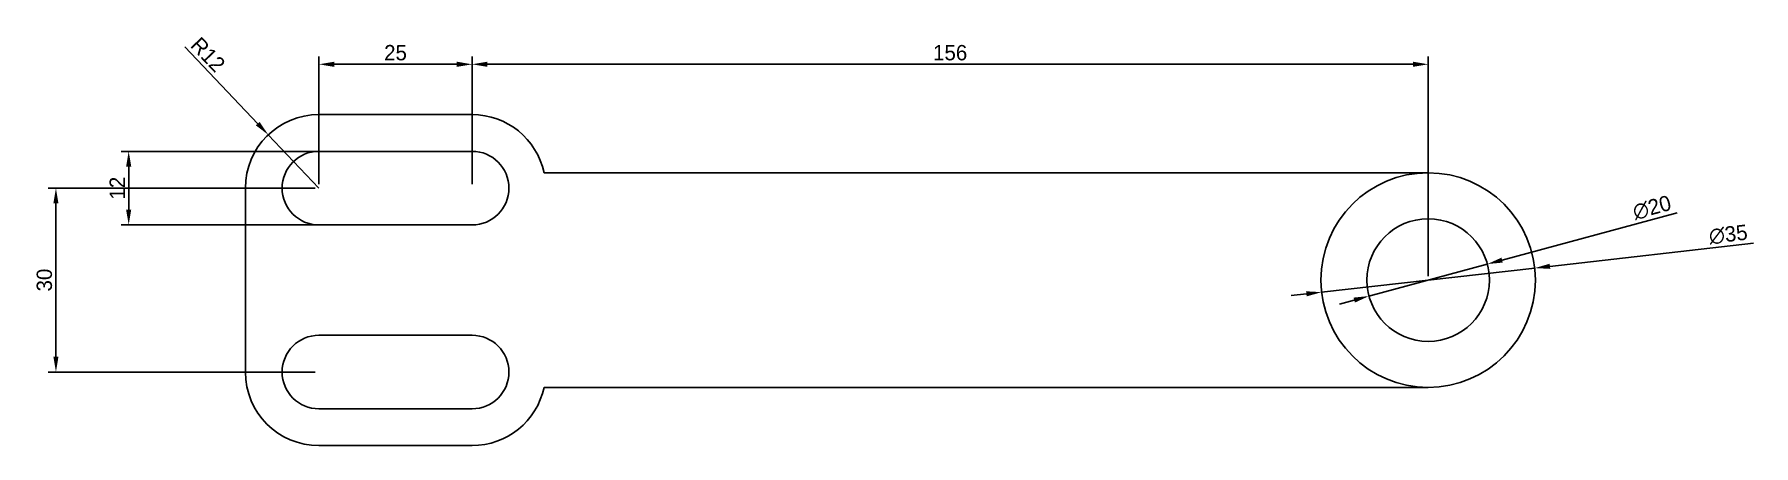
# Model space of a CAD drawing. Header units: millimetres. Extents: x 3286 to 3566, y 749 to 816.
import ezdxf

# ---------------------------------------------------------------- set-up
doc = ezdxf.new("R2010")
doc.units = ezdxf.units.MM
doc.dimstyles.new('ISO-25', dxfattribs={"dimtxt": 2.5, "dimasz": 2.5, "dimexe": 1.25, "dimexo": 0.625, "dimtad": 1, "dimtxsty": 'Standard', "dimcen": 2.5, "dimadec": 0, "dimazin": 0, "dimtfac": 1, "dimtmove": 0, "dimatfit": 3, "dimfxl": 1, "dimarcsym": 0})

# ---------------------------------------------------------------- blocks, each defined once
blk = doc.blocks.new('*D2')
at = {"color": 0, "lineweight": -2}
for p, q in [((3310.24, 814.47), (3322.15, 801.91)), ((3332.14, 791.4), (3323.88, 800.1))]:
    blk.add_line(p, q, dxfattribs=at)
at = {"color": 0}
blk.add_solid([(3322.46, 802.2), (3321.85, 801.63), (3323.88, 800.1)], dxfattribs=at)
at = {"layer": 'Defpoints', "color": 0}
for p in [(3323.88, 800.1), (3332.14, 791.4)]:
    blk.add_point(p, dxfattribs=at)
at = {"color": 0, "insert": (3314.04, 813.19), "char_height": 2.5, "attachment_point": 5, "rotation": 313.5136}
blk.add_mtext('R12', dxfattribs=at)
blk = doc.blocks.new('*D3')
at = {"color": 0, "lineweight": -2}
for p, q in [((3344.01, 797.4), (3299.85, 797.4)), ((3301.1, 794.9), (3301.1, 787.9)), ((3344.01, 785.4), (3299.85, 785.4))]:
    blk.add_line(p, q, dxfattribs=at)
at = {"color": 0}
for points in [[(3300.68, 794.9), (3301.52, 794.9), (3301.1, 797.4)], [(3300.68, 787.9), (3301.52, 787.9), (3301.1, 785.4)]]:
    blk.add_solid(points, dxfattribs=at)
at = {"layer": 'Defpoints', "color": 0}
for p in [(3344.64, 797.4), (3301.1, 785.4), (3344.64, 785.4)]:
    blk.add_point(p, dxfattribs=at)
at = {"color": 0, "insert": (3299.23, 791.4), "char_height": 2.5, "attachment_point": 5, "rotation": 90}
blk.add_mtext('12', dxfattribs=at)
blk = doc.blocks.new('*D4')
at = {"color": 0, "lineweight": -2}
for p, q in [((3332.14, 792.02), (3332.14, 812.85)), ((3334.64, 811.6), (3354.64, 811.6)), ((3357.14, 792.02), (3357.14, 812.85))]:
    blk.add_line(p, q, dxfattribs=at)
at = {"color": 0}
for points in [[(3334.64, 812.02), (3334.64, 811.18), (3332.14, 811.6)], [(3354.64, 812.02), (3354.64, 811.18), (3357.14, 811.6)]]:
    blk.add_solid(points, dxfattribs=at)
at = {"layer": 'Defpoints', "color": 0}
for p in [(3357.14, 811.6), (3332.14, 791.4), (3357.14, 791.4)]:
    blk.add_point(p, dxfattribs=at)
at = {"color": 0, "insert": (3344.64, 813.48), "char_height": 2.5, "attachment_point": 5}
blk.add_mtext('25', dxfattribs=at)
blk = doc.blocks.new('*D5')
at = {"color": 0, "lineweight": -2}
for p, q in [((3357.14, 792.65), (3357.14, 812.85)), ((3359.64, 811.6), (3510.64, 811.6)), ((3513.14, 777.02), (3513.14, 812.85))]:
    blk.add_line(p, q, dxfattribs=at)
at = {"color": 0}
for points in [[(3359.64, 812.02), (3359.64, 811.18), (3357.14, 811.6)], [(3510.64, 812.02), (3510.64, 811.18), (3513.14, 811.6)]]:
    blk.add_solid(points, dxfattribs=at)
at = {"layer": 'Defpoints', "color": 0}
for p in [(3513.14, 811.6), (3357.14, 792.02), (3513.14, 776.4)]:
    blk.add_point(p, dxfattribs=at)
at = {"color": 0, "insert": (3435.14, 813.48), "char_height": 2.5, "attachment_point": 5}
blk.add_mtext('156', dxfattribs=at)
blk = doc.blocks.new('*D6')
at = {"color": 0, "lineweight": -2}
for p, q in [((3331.51, 791.4), (3287.98, 791.4)), ((3289.23, 788.9), (3289.23, 763.9)), ((3331.51, 761.4), (3287.98, 761.4))]:
    blk.add_line(p, q, dxfattribs=at)
at = {"color": 0}
for points in [[(3288.81, 788.9), (3289.64, 788.9), (3289.23, 791.4)], [(3288.81, 763.9), (3289.64, 763.9), (3289.23, 761.4)]]:
    blk.add_solid(points, dxfattribs=at)
at = {"layer": 'Defpoints', "color": 0}
for p in [(3332.14, 791.4), (3289.23, 761.4), (3332.14, 761.4)]:
    blk.add_point(p, dxfattribs=at)
at = {"color": 0, "insert": (3287.35, 776.4), "char_height": 2.5, "attachment_point": 5, "rotation": 90}
blk.add_mtext('30', dxfattribs=at)
blk = doc.blocks.new('*D7')
at = {"color": 0, "lineweight": -2}
for p, q in [((3553.76, 787.38), (3525.2, 779.66)), ((3503.48, 773.79), (3522.79, 779.01)), ((3501.07, 773.14), (3498.66, 772.48))]:
    blk.add_line(p, q, dxfattribs=at)
at = {"color": 0}
for points in [[(3525.1, 780.06), (3525.31, 779.26), (3522.79, 779.01)], [(3500.96, 773.54), (3501.18, 772.73), (3503.48, 773.79)]]:
    blk.add_solid(points, dxfattribs=at)
at = {"layer": 'Defpoints', "color": 0}
for p in [(3522.79, 779.01), (3503.48, 773.79)]:
    blk.add_point(p, dxfattribs=at)
at = {"color": 0, "insert": (3549.65, 788.21), "char_height": 2.5, "attachment_point": 5, "rotation": 15.128}
blk.add_mtext('∅20', dxfattribs=at)
blk = doc.blocks.new('*D8')
at = {"color": 0, "lineweight": -2}
for p, q in [((3566.24, 782.4), (3533.01, 778.64)), ((3495.75, 774.43), (3530.53, 778.36)), ((3493.26, 774.15), (3490.78, 773.87))]:
    blk.add_line(p, q, dxfattribs=at)
at = {"color": 0}
for points in [[(3532.96, 779.06), (3533.06, 778.23), (3530.53, 778.36)], [(3493.22, 774.57), (3493.31, 773.74), (3495.75, 774.43)]]:
    blk.add_solid(points, dxfattribs=at)
at = {"layer": 'Defpoints', "color": 0}
for p in [(3530.53, 778.36), (3495.75, 774.43)]:
    blk.add_point(p, dxfattribs=at)
at = {"color": 0, "insert": (3562.1, 783.82), "char_height": 2.5, "attachment_point": 5, "rotation": 6.4467}
blk.add_mtext('∅35', dxfattribs=at)

msp = doc.modelspace()

# ---------------------------------------------------------------- linework, layer by layer
for p, q in [((3332.138, 803.399), (3357.138, 803.399)), ((3332.138, 797.399), (3357.138, 797.399)), ((3513.138, 793.899), (3368.875, 793.899)), ((3320.138, 761.399), (3320.138, 791.399)), ((3357.138, 785.399), (3332.138, 785.399)), ((3332.138, 767.399), (3357.138, 767.399)), ((3513.138, 758.899), (3368.875, 758.899)), ((3357.138, 755.399), (3332.138, 755.399)), ((3357.138, 749.399), (3332.138, 749.399))]:
    msp.add_line(p, q)
for radius in [17.5, 10]:
    msp.add_circle((3513.138, 776.399), radius)
for centre, radius, start, end in [((3332.138, 791.399), 12, 90, 180), ((3357.138, 791.399), 12, 12.0247, 90), ((3332.138, 791.399), 6, 90, 270), ((3357.138, 791.399), 6, 270, 90), ((3332.138, 761.399), 6, 90, 270), ((3357.138, 761.399), 6, 270, 90), ((3332.138, 761.399), 12, 180, 270), ((3357.138, 761.399), 12, 270, 347.9753)]:
    msp.add_arc(centre, radius, start, end)

# ---------------------------------------------------------------- dimensions: what is measured, and where the dimension line sits
dim = msp.add_radius_dim(center=(3332.138, 791.399), mpoint=(3323.876, 800.102), dimstyle='ISO-25')
dim.commit()
dim.dimension.update_dxf_attribs({"geometry": '*D2', "text_midpoint": (3312.677, 811.897), "dimtype": 164})
for base, p1, p2, picture, middle in [((3357.138, 811.601), (3332.138, 791.399), (3357.138, 791.399), '*D4', (3344.638, 813.476)), ((3513.138, 811.601), (3357.138, 792.024), (3513.138, 776.399), '*D5', (3435.138, 813.476))]:
    dim = msp.add_linear_dim(base=base, p1=p1, p2=p2, dimstyle='ISO-25')
    dim.commit()
    dim.dimension.update_dxf_attribs({"geometry": picture, "text_midpoint": middle})
for base, p1, p2, picture, middle in [((3301.101, 785.399), (3344.638, 797.399), (3344.638, 785.399), '*D3', (3299.226, 791.399)), ((3289.228, 761.399), (3332.138, 791.399), (3332.138, 761.399), '*D6', (3287.353, 776.399))]:
    dim = msp.add_linear_dim(base=base, p1=p1, p2=p2, angle=90, dimstyle='ISO-25')
    dim.commit()
    dim.dimension.update_dxf_attribs({"geometry": picture, "text_midpoint": middle})
for p1, p2, picture, middle in [((3503.484, 773.79), (3522.791, 779.009), '*D7', (3550.137, 786.402)), ((3495.748, 774.435), (3530.527, 778.364), '*D8', (3562.307, 781.955))]:
    dim = msp.add_diameter_dim_2p(p1=p1, p2=p2, dimstyle='ISO-25')
    dim.commit()
    dim.dimension.update_dxf_attribs({"geometry": picture, "text_midpoint": middle, "dimtype": 163})

doc.saveas('drawing.dxf')
